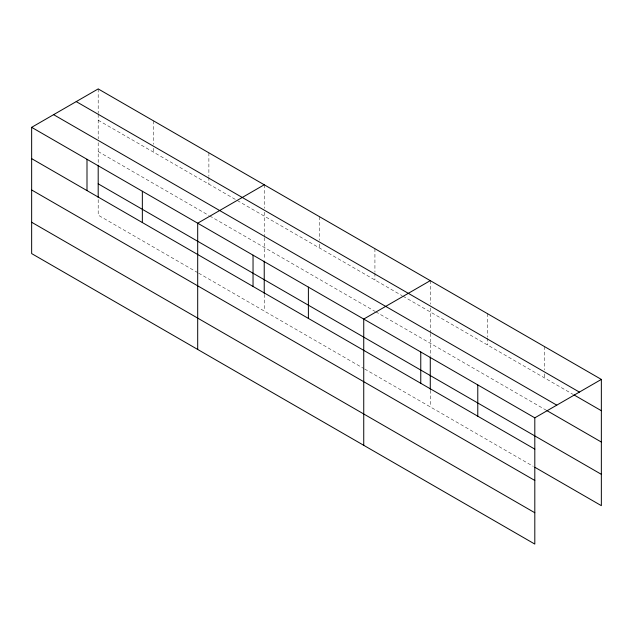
<?xml version="1.0" encoding="UTF-8"?>
<svg xmlns="http://www.w3.org/2000/svg" width="633" height="633" viewBox="0 0 633 633"><rect width="100%" height="100%" fill="white"/><g stroke="black" fill="none" stroke-linecap="round" stroke-linejoin="round"><path stroke-width="0.47" stroke-dasharray="3.17 2.37" d="M98.194 120.223L402.177 295.722M403.031 296.212L573.261 394.501M98.194 151.556L208.882 215.457M209.737 215.956L374.926 311.325M375.78 311.816L546.026 410.105M197.82 272.688L98.194 215.165L98.194 198.525M198.667 273.179L363.856 368.548M364.711 369.039L533.263 466.355M544.325 346.496L544.325 369.965M544.325 373.881L544.325 377.79M487.299 313.572L487.299 337.041M487.299 338.022L487.299 344.866M430.274 280.648L430.274 304.125M430.274 308.034L430.274 332.507M430.274 333.488L430.274 355.999M430.274 390.252L430.274 406.892M374.926 248.69L374.926 272.166M374.926 273.147L374.926 279.992M319.578 216.739L319.578 240.216M319.578 244.124L319.578 248.041M264.23 184.781L264.23 208.257M264.23 212.174L264.23 236.647M264.23 237.628L264.23 259.158M264.23 294.385L264.23 311.032M208.882 152.83L208.882 176.306M208.882 177.28L208.882 184.132M153.542 120.871L153.542 144.348M153.542 148.264L153.542 152.173M98.194 88.921L98.194 113.37M98.194 114.351L98.194 138.825M98.194 142.742L98.194 164.271"/><path stroke-width="0.95" d="M534.806 480.463L534.806 417.835L31.65 127.336L31.65 253.588L534.806 544.079L534.806 480.463L31.65 189.971M534.964 467.336L601.35 505.664L601.35 379.412L98.194 88.921L31.65 127.336M264.23 184.781L197.694 223.204L197.694 349.448M430.274 280.648L363.738 319.064L363.738 445.315M534.806 417.835L601.35 379.412M76.229 101.597L579.393 392.096M574.115 394.992L601.35 410.714M53.607 114.66L556.771 405.152M546.88 410.603L601.35 442.048M98.194 183.831L601.35 474.331M31.65 158.638L534.806 449.129M31.65 222.254L534.806 512.746M477.78 384.911L477.78 416.213M430.274 356.972L430.274 389.271M420.763 351.988L420.763 383.289M308.39 287.113L308.39 318.407M264.23 261.113L264.23 293.403M253.042 255.154L253.042 286.456M142.346 191.245L142.346 222.547M98.194 165.245L98.194 197.543M86.998 159.294L86.998 190.588"/></g></svg>
